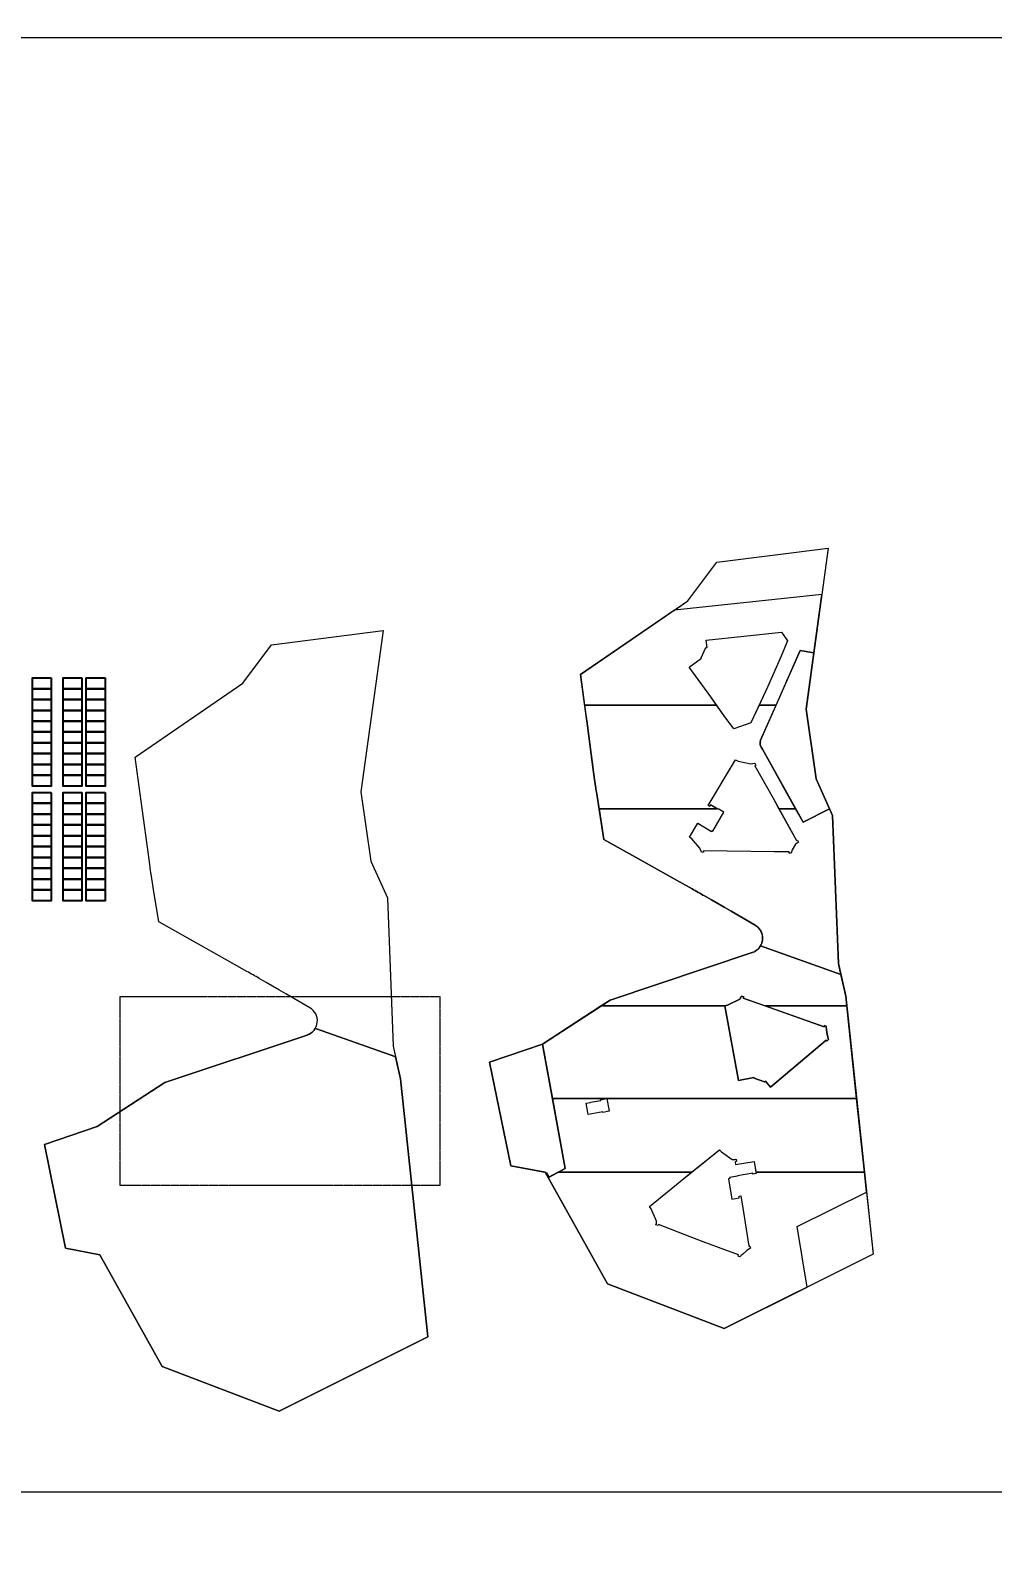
# Model space of a CAD drawing. Header units: metres. Extents: x 256329 to 886268, y -249371 to 355.
# Drawn here: x 285646.3 to 285945, y -997.9 to -526.8 of the extents above; entities that cross this region are included whole.
import ezdxf

# ---------------------------------------------------------------- set-up
doc = ezdxf.new("R2010")
doc.units = ezdxf.units.M
doc.header["$MEASUREMENT"] = 0
doc.linetypes.add('CONTINULUS', pattern=[0])
doc.linetypes.add('DASHED', pattern=[0.75, 0.5, -0.25])
doc.layers.get('0').update_dxf_attribs({"lineweight": 18})
doc.layers.add('A-AREA-BUP LOBBY', color=49, linetype='Continuous', lineweight=0, plot=False)
doc.layers.add('BLK_2_FLR_-2_COVERED_PARKING', color=7, linetype='DASHED', lineweight=9)
doc.layers.add('STACK_PARKING', color=7, linetype='Continuous')

msp = doc.modelspace()

# ---------------------------------------------------------------- linework, layer by layer
at = {"color": 6, "ltscale": 0.05}
msp.add_lwpolyline([(285462.22245, -528.934859), (286489.827232, -528.934859), (286489.827232, -980.695668), (285462.22245, -980.695668)], close=True, dxfattribs=at)
at = {"color": 6, "ltscale": 0.05, "elevation": -101063.996597}
for points in [[(285892.018756, -701.978526), (285846.245882, -706.780232), (285817.092364, -726.820922), (285818.362509, -736.266002), (285859.313781, -736.266002), (285857.505504, -733.743679), (285850.828904, -724.507366), (285854.612395, -721.762823), (285854.499564, -721.60728), (285855.970297, -718.40763), (285856.354314, -718.367687), (285856.117073, -716.099508), (285879.461681, -713.639626), (285881.294831, -716.352727), (285879.364584, -721.140261), (285875.099646, -730.700771), (285872.514857, -736.266002), (285877.797127, -736.266002), (285885.269341, -719.284016), (285889.536843, -720.091821)], [(285861.884352, -829.693158), (285823.52522, -829.693158), (285805.305433, -841.542262), (285808.36562, -858.497393), (285902.769628, -858.497393), (285899.714362, -829.693158), (285874.419372, -829.693158), (285892.669468, -836.210181), (285892.804267, -835.833852), (285893.369331, -836.035594), (285893.426124, -837.286647), (285893.710136, -838.974857), (285894.098253, -840.16252), (285893.567253, -840.613381), (285893.295797, -840.294118), (285876.084018, -854.932467), (285874.459724, -853.068683), (285874.169272, -853.315386), (285870.943131, -852.164078), (285870.91723, -851.922344), (285866.139091, -852.818058)], [(285902.769628, -858.497393), (285825.296102, -858.497393), (285826.009964, -862.433214), (285824.041802, -862.788658), (285824.006326, -862.592231), (285819.469954, -863.412089), (285818.84424, -859.913714), (285820.166248, -859.674729), (285820.158064, -859.629462), (285823.363604, -859.049926), (285823.328062, -858.85351), (285825.296102, -858.497393), (285808.36562, -858.497393), (285812.275829, -880.16212), (285810.109977, -881.358247), (285851.530169, -881.358247), (285860.218206, -874.382224), (285860.8472, -874.994854), (285864.114048, -877.42604), (285864.741536, -877.423773), (285865.049339, -877.392655), (285865.363393, -877.340093), (285865.477989, -878.03048), (285865.090621, -878.093362), (285865.233009, -878.98197), (285871.011054, -878.061551), (285871.526127, -881.358247), (285905.194479, -881.358247)], [(285887.410183, -917.03705), (285884.319165, -898.19202), (285905.846274, -887.503196), (285905.194479, -881.358247), (285871.526127, -881.358247), (285871.591236, -881.774975), (285870.583622, -881.938633), (285870.542446, -881.680327), (285865.786778, -882.437886), (285865.808833, -882.585188), (285863.375562, -882.975116), (285863.429236, -883.310057), (285863.071954, -883.367311), (285864.079881, -889.675315), (285866.381221, -889.308271), (285866.291396, -888.765646), (285866.88716, -888.670642), (285867.697867, -893.756748), (285869.297114, -904.344914), (285869.691892, -904.281787), (285869.802145, -904.969984), (285868.735442, -905.620474), (285867.426309, -906.746481), (285866.978276, -907.179827), (285866.559322, -907.641372), (285865.999108, -907.427093), (285866.141682, -907.053531), (285861.893396, -905.428585), (285855.163992, -902.952111), (285851.100959, -901.387025), (285841.312313, -897.555063), (285841.170345, -897.927039), (285840.515843, -897.676695), (285840.657196, -897.124157), (285840.722041, -896.557469), (285839.002341, -892.711499), (285838.534262, -891.970948), (285847.986491, -884.203628), (285851.530169, -881.358247), (285810.109977, -881.358247), (285807.069331, -883.037492), (285825.466051, -916.008011), (285861.726296, -929.882906)]]:
    msp.add_lwpolyline(points, close=True, dxfattribs=at)
for points in [[(285873.000454, -747.167328), (285877.797127, -736.266002), (285872.514857, -736.266002), (285869.930068, -741.831233), (285864.714402, -743.64917), (285861.71172, -739.610831), (285859.313781, -736.266002), (285818.362509, -736.266002), (285819.238299, -742.778575), (285821.16507, -757.106475), (285821.575133, -760.155821), (285821.838596, -762.11498, 0.007092), (285821.959682, -762.919504, 0.007092), (285822.005076, -763.202636), (285822.435411, -765.886709), (285822.662602, -767.30374), (285822.847072, -768.454308), (285859.40811, -768.454308), (285857.473694, -767.301546), (285857.191042, -767.773358), (285856.67669, -767.466637), (285865.216613, -753.300619), (285866.029295, -753.664288), (285869.940291, -754.512809), (285871.183765, -754.365505), (285871.523597, -754.974049), (285871.174361, -755.169074), (285876.901585, -765.219455), (285878.679606, -768.454308), (285883.866499, -768.454308), (285873.551032, -749.996357, -0.276775)], [(285895.339425, -770.557462), (285894.391635, -768.454308), (285886.187229, -772.6069), (285883.866499, -768.454308), (285878.679606, -768.454308), (285884.137169, -778.383562), (285884.481048, -778.194062), (285884.732147, -778.849543), (285883.783073, -779.511626), (285882.768791, -781.211802), (285882.520834, -782.31305), (285881.819922, -782.302966), (285881.825652, -781.904706), (285877.279307, -781.834945), (285855.234021, -781.517765), (285855.228204, -781.922076), (285854.628266, -781.913445), (285854.156207, -780.760524), (285851.605872, -777.832429), (285850.903075, -777.293305), (285853.471461, -772.988115), (285857.707312, -775.514923), (285857.870669, -775.240865), (285858.134746, -775.398203), (285861.598597, -769.584477), (285859.767104, -768.492798), (285859.690232, -768.622431), (285859.40811, -768.454308), (285822.847072, -768.454308), (285824.377545, -778.000124), (285836.72083, -784.932315), (285847.844439, -791.179518), (285851.71907, -793.355575, -0.005068), (285855.582673, -795.551267), (285857.719126, -796.7814), (285861.636207, -799.036787), (285863.864445, -800.331606), (285871.270384, -804.635807, -0.41297), (285872.982346, -811.043736), (285897.904659, -819.936338), (285897.160506, -816.567488)], [(285897.904659, -819.936338), (285872.982346, -811.043736, -0.183538), (285870.398442, -813.15707), (285826.282888, -827.899729), (285823.52522, -829.693158), (285861.884352, -829.693158), (285862.697671, -829.43838), (285866.527718, -827.640417), (285867.098264, -826.656209), (285867.758359, -826.891879), (285867.624634, -827.266789), (285874.419372, -829.693158), (285899.714362, -829.693158), (285899.395194, -826.684129)], [(285761.200558, -852.31012), (285759.710023, -845.562329), (285734.78771, -836.669727, -0.183538), (285732.203806, -838.783061), (285688.088252, -853.52572), (285667.110797, -867.168253), (285650.681095, -872.749403), (285657.285407, -904.960675), (285667.937718, -906.984238), (285687.271415, -941.634002), (285723.53166, -955.508897), (285769.697693, -932.418848)]]:
    msp.add_lwpolyline(points, format="xyb", close=True, dxfattribs=at)
at = {"layer": 'A-AREA-BUP LOBBY', "color": 30}
for points, elevation in [([(285897.160506, -816.567488), (285899.395194, -826.684129), (285907.892329, -906.792856), (285861.726296, -929.882906), (285825.466051, -916.008011), (285806.132354, -881.358247), (285795.480043, -879.334684), (285788.875731, -847.123411), (285805.305433, -841.542262), (285826.282888, -827.899729), (285870.398442, -813.15707, 0.645421), (285871.270484, -804.635865), (285863.864445, -800.331606), (285861.636207, -799.036787), (285857.719126, -796.7814), (285855.582673, -795.551267, 0.005068), (285851.71907, -793.355575), (285847.844439, -791.179518), (285836.72083, -784.932315), (285824.377545, -778.000124), (285822.662602, -767.30374), (285822.435411, -765.886709), (285822.005076, -763.202636, -0.007092), (285821.959682, -762.919504, -0.007092), (285821.838596, -762.11498), (285821.575133, -760.155821), (285821.16507, -757.106475), (285819.238299, -742.778575), (285817.092364, -726.820922), (285850.451554, -703.889172), (285859.424754, -691.943735), (285893.999347, -687.523933), (285887.1404, -737.581348), (285890.201568, -759.156516), (285895.339425, -770.557462)], -100962.831435), ([(285758.96587, -842.193479), (285761.200558, -852.31012), (285769.697693, -932.418848), (285723.53166, -955.508897), (285687.271415, -941.634002), (285667.937718, -906.984238), (285657.285407, -904.960675), (285650.681095, -872.749403), (285667.110797, -867.168253), (285688.088252, -853.52572), (285732.203806, -838.783061, 0.645421), (285733.075848, -830.261857), (285725.669809, -825.957597), (285723.441571, -824.662779), (285719.524489, -822.407391), (285717.388037, -821.177259, 0.005068), (285713.524434, -818.981566), (285709.649803, -816.805509), (285698.526193, -810.558307), (285686.182908, -803.626115), (285684.467966, -792.929731), (285684.240775, -791.5127), (285683.81044, -788.828627, -0.007092), (285683.765045, -788.545496, -0.007092), (285683.64396, -787.740972), (285683.380497, -785.781812), (285682.970434, -782.732466), (285681.043662, -768.404567), (285678.897728, -752.446913), (285712.256917, -729.515163), (285721.230118, -717.569726), (285755.804711, -713.149924), (285748.945764, -763.207339), (285752.006931, -784.782507), (285757.144789, -796.183453)], -101064.14453), ([(285886.187229, -772.6069), (285894.391634, -768.454308), (285890.201567, -759.156515), (285887.142482, -737.59603), (285889.536842, -720.091821), (285885.269341, -719.284016), (285873.000454, -747.167328, 0.276775), (285873.551032, -749.996357)], -101064.045803)]:
    msp.add_lwpolyline(points, format="xyb", close=True, dxfattribs=dict(at, elevation=elevation))
for points, elevation in [([(285859.410703, -691.94449), (285893.999347, -687.523933), (285892.002863, -701.980193), (285846.23009, -706.781889), (285850.383866, -703.926464), (285859.424754, -691.943735)], -100962.831435), ([(285856.117073, -716.099508), (285879.461681, -713.639626), (285881.294831, -716.352727), (285879.364584, -721.140261), (285879.364584, -721.140261), (285875.099646, -730.700771), (285875.099646, -730.700771), (285869.930068, -741.831233), (285864.714402, -743.64917), (285861.71172, -739.610831), (285857.505504, -733.743679), (285850.828904, -724.507366), (285854.612395, -721.762823), (285854.499564, -721.60728), (285855.970297, -718.40763), (285856.354314, -718.367687), (285856.117073, -716.099508)], -100962.732215), ([(285865.216613, -753.300619), (285866.029295, -753.664288), (285869.940291, -754.512809), (285871.183765, -754.365505), (285871.523597, -754.974049), (285871.174361, -755.169074), (285876.901585, -765.219455), (285884.137169, -778.383562), (285884.481048, -778.194062), (285884.732147, -778.849543), (285883.783073, -779.511626), (285882.768791, -781.211802), (285882.520834, -782.31305), (285881.819922, -782.302966), (285881.825652, -781.904706), (285877.279307, -781.834945), (285855.234021, -781.517765), (285855.228204, -781.922076), (285854.628266, -781.913445), (285854.156207, -780.760524), (285851.605872, -777.832429), (285850.903075, -777.293305), (285853.471461, -772.988115), (285857.707312, -775.514923), (285857.870669, -775.240865), (285858.134746, -775.398203), (285861.598597, -769.584477), (285859.767104, -768.492798), (285859.690232, -768.622431), (285857.473694, -767.301546), (285857.191042, -767.773358), (285856.67669, -767.466637), (285865.216613, -753.300619)], -100962.604826), ([(285872.997426, -811.049116), (285897.91944, -819.941612)], -101165.320291), ([(285866.527718, -827.640417), (285862.697671, -829.43838), (285861.884352, -829.693158), (285866.139091, -852.818058), (285870.91723, -851.922344), (285870.943131, -852.164078), (285874.169272, -853.315386), (285874.459724, -853.068683), (285876.084018, -854.932467), (285893.295797, -840.294118), (285893.567253, -840.613381), (285894.098253, -840.16252), (285893.710136, -838.974857), (285893.426124, -837.286647), (285893.369331, -836.035594), (285892.804267, -835.833852), (285892.669468, -836.210181), (285867.624634, -827.266789), (285867.758359, -826.891879), (285867.098264, -826.656209), (285866.527718, -827.640417)], -100962.730712), ([(285734.80279, -836.675108), (285759.724804, -845.567603)], -101266.633386), ([(285805.305433, -841.542262), (285788.859788, -847.125449), (285795.4641, -879.336722), (285806.496243, -881.425329), (285807.318888, -882.89967), (285812.275829, -880.16212), (285805.305433, -841.542262)], -100962.891555), ([(285818.84424, -859.913714), (285820.166248, -859.674729), (285820.158064, -859.629462), (285823.363604, -859.049926), (285823.328062, -858.85351), (285825.296102, -858.497393), (285826.009964, -862.433214), (285824.041802, -862.788658), (285824.006326, -862.592231), (285819.469954, -863.412089)], -100861.677188), ([(285860.218206, -874.382224), (285860.8472, -874.994854), (285864.114048, -877.42604), (285864.741536, -877.423773), (285865.049339, -877.392655), (285865.363393, -877.340093), (285865.477989, -878.03048), (285865.090621, -878.093362), (285865.233009, -878.98197), (285871.011054, -878.061551), (285871.591236, -881.774975), (285870.583622, -881.938633), (285870.542446, -881.680327), (285865.786778, -882.437886), (285865.808833, -882.585188), (285863.375562, -882.975116), (285863.429236, -883.310057), (285863.071954, -883.367311), (285864.079881, -889.675315), (285866.381221, -889.308271), (285866.291396, -888.765646), (285866.88716, -888.670642), (285867.697867, -893.756748), (285869.297114, -904.344914), (285869.691892, -904.281787), (285869.802145, -904.969984), (285868.735442, -905.620474), (285867.426309, -906.746481), (285866.978276, -907.179827), (285866.559322, -907.641372), (285865.999108, -907.427093), (285866.141682, -907.053531), (285861.893396, -905.428585), (285855.163992, -902.952111), (285851.100959, -901.387025), (285841.312313, -897.555063), (285841.170345, -897.927039), (285840.515843, -897.676695), (285840.657196, -897.124157), (285840.722041, -896.557469), (285839.002341, -892.711499), (285838.534262, -891.970948), (285847.986491, -884.203628), (285860.218206, -874.382224)], -100962.683502), ([(285887.410183, -917.03705), (285884.319165, -898.19202), (285905.846274, -887.503196), (285907.892329, -906.792856)], -100861.617067)]:
    msp.add_lwpolyline(points, close=True, dxfattribs=dict(at, elevation=elevation))
at = {"layer": 'BLK_2_FLR_-2_COVERED_PARKING', "color": 7, "ltscale": 0.05}
msp.add_lwpolyline([(285674.16945, -826.75667), (285773.377445, -826.756737), (285773.377445, -885.464041), (285674.16945, -885.463973)], close=True, dxfattribs=at)
at = {"layer": 'STACK_PARKING', "color": 7, "linetype": 'CONTINULUS', "ltscale": 0.05}
for points in [[(285652.80597, -727.8398), (285652.80597, -731.1998), (285647.0041, -731.1998), (285647.0041, -727.8398)], [(285662.359388, -727.8398), (285662.359388, -731.1998), (285656.557518, -731.1998), (285656.557518, -727.8398)], [(285669.500709, -727.8398), (285669.500709, -731.1998), (285663.69884, -731.1998), (285663.69884, -727.8398)], [(285652.80597, -731.1998), (285652.80597, -734.5598), (285647.0041, -734.5598), (285647.0041, -731.1998)], [(285652.80597, -734.5598), (285652.80597, -737.9198), (285647.0041, -737.9198), (285647.0041, -734.5598)], [(285662.359388, -731.1998), (285662.359388, -734.5598), (285656.557518, -734.5598), (285656.557518, -731.1998)], [(285662.359388, -734.5598), (285662.359388, -737.9198), (285656.557518, -737.9198), (285656.557518, -734.5598)], [(285669.500709, -731.1998), (285669.500709, -734.5598), (285663.69884, -734.5598), (285663.69884, -731.1998)], [(285669.500709, -734.5598), (285669.500709, -737.9198), (285663.69884, -737.9198), (285663.69884, -734.5598)], [(285652.80597, -737.9198), (285652.80597, -741.2798), (285647.0041, -741.2798), (285647.0041, -737.9198)], [(285662.359388, -737.9198), (285662.359388, -741.2798), (285656.557518, -741.2798), (285656.557518, -737.9198)], [(285669.500709, -737.9198), (285669.500709, -741.2798), (285663.69884, -741.2798), (285663.69884, -737.9198)], [(285652.80597, -741.2798), (285652.80597, -744.6398), (285647.0041, -744.6398), (285647.0041, -741.2798)], [(285662.359388, -741.2798), (285662.359388, -744.6398), (285656.557518, -744.6398), (285656.557518, -741.2798)], [(285669.500709, -741.2798), (285669.500709, -744.6398), (285663.69884, -744.6398), (285663.69884, -741.2798)], [(285652.80597, -744.6398), (285652.80597, -747.9998), (285647.0041, -747.9998), (285647.0041, -744.6398)], [(285652.80597, -747.9998), (285652.80597, -751.36092), (285647.0041, -751.36092), (285647.0041, -747.9998)], [(285662.359388, -744.6398), (285662.359388, -747.9998), (285656.557518, -747.9998), (285656.557518, -744.6398)], [(285662.359388, -747.9998), (285662.359388, -751.36092), (285656.557518, -751.36092), (285656.557518, -747.9998)], [(285669.500709, -744.6398), (285669.500709, -747.9998), (285663.69884, -747.9998), (285663.69884, -744.6398)], [(285669.500709, -747.9998), (285669.500709, -751.36092), (285663.69884, -751.36092), (285663.69884, -747.9998)], [(285652.80597, -751.36092), (285652.80597, -754.72092), (285647.0041, -754.72092), (285647.0041, -751.36092)], [(285662.359388, -751.36092), (285662.359388, -754.72092), (285656.557518, -754.72092), (285656.557518, -751.36092)], [(285669.500709, -751.36092), (285669.500709, -754.72092), (285663.69884, -754.72092), (285663.69884, -751.36092)], [(285652.80597, -754.72092), (285652.80597, -758.08092), (285647.0041, -758.08092), (285647.0041, -754.72092)], [(285652.80597, -758.08092), (285652.80597, -761.44204), (285647.0041, -761.44204), (285647.0041, -758.08092)], [(285662.359388, -754.72092), (285662.359388, -758.08092), (285656.557518, -758.08092), (285656.557518, -754.72092)], [(285662.359388, -758.08092), (285662.359388, -761.44204), (285656.557518, -761.44204), (285656.557518, -758.08092)], [(285669.500709, -754.72092), (285669.500709, -758.08092), (285663.69884, -758.08092), (285663.69884, -754.72092)], [(285669.500709, -758.08092), (285669.500709, -761.44204), (285663.69884, -761.44204), (285663.69884, -758.08092)], [(285652.80597, -763.425575), (285652.80597, -766.785575), (285647.0041, -766.785575), (285647.0041, -763.425575)], [(285652.80597, -766.785575), (285652.80597, -770.145575), (285647.0041, -770.145575), (285647.0041, -766.785575)], [(285662.359388, -763.425575), (285662.359388, -766.785575), (285656.557518, -766.785575), (285656.557518, -763.425575)], [(285662.359388, -766.785575), (285662.359388, -770.145575), (285656.557518, -770.145575), (285656.557518, -766.785575)], [(285669.500709, -763.425575), (285669.500709, -766.785575), (285663.69884, -766.785575), (285663.69884, -763.425575)], [(285669.500709, -766.785575), (285669.500709, -770.145575), (285663.69884, -770.145575), (285663.69884, -766.785575)], [(285652.80597, -770.145575), (285652.80597, -773.505575), (285647.0041, -773.505575), (285647.0041, -770.145575)], [(285662.359388, -770.145575), (285662.359388, -773.505575), (285656.557518, -773.505575), (285656.557518, -770.145575)], [(285669.500709, -770.145575), (285669.500709, -773.505575), (285663.69884, -773.505575), (285663.69884, -770.145575)], [(285652.80597, -773.505575), (285652.80597, -776.865575), (285647.0041, -776.865575), (285647.0041, -773.505575)], [(285652.80597, -776.865575), (285652.80597, -780.225575), (285647.0041, -780.225575), (285647.0041, -776.865575)], [(285662.359388, -773.505575), (285662.359388, -776.865575), (285656.557518, -776.865575), (285656.557518, -773.505575)], [(285662.359388, -776.865575), (285662.359388, -780.225575), (285656.557518, -780.225575), (285656.557518, -776.865575)], [(285669.500709, -773.505575), (285669.500709, -776.865575), (285663.69884, -776.865575), (285663.69884, -773.505575)], [(285669.500709, -776.865575), (285669.500709, -780.225575), (285663.69884, -780.225575), (285663.69884, -776.865575)], [(285652.80597, -780.225575), (285652.80597, -783.585575), (285647.0041, -783.585575), (285647.0041, -780.225575)], [(285662.359388, -780.225575), (285662.359388, -783.585575), (285656.557518, -783.585575), (285656.557518, -780.225575)], [(285669.500709, -780.225575), (285669.500709, -783.585575), (285663.69884, -783.585575), (285663.69884, -780.225575)], [(285652.80597, -783.585575), (285652.80597, -786.946695), (285647.0041, -786.946695), (285647.0041, -783.585575)], [(285662.359388, -783.585575), (285662.359388, -786.946695), (285656.557518, -786.946695), (285656.557518, -783.585575)], [(285669.500709, -783.585575), (285669.500709, -786.946695), (285663.69884, -786.946695), (285663.69884, -783.585575)], [(285652.80597, -786.946695), (285652.80597, -790.306695), (285647.0041, -790.306695), (285647.0041, -786.946695)], [(285652.80597, -790.306695), (285652.80597, -793.666695), (285647.0041, -793.666695), (285647.0041, -790.306695)], [(285662.359388, -786.946695), (285662.359388, -790.306695), (285656.557518, -790.306695), (285656.557518, -786.946695)], [(285662.359388, -790.306695), (285662.359388, -793.666695), (285656.557518, -793.666695), (285656.557518, -790.306695)], [(285669.500709, -786.946695), (285669.500709, -790.306695), (285663.69884, -790.306695), (285663.69884, -786.946695)], [(285669.500709, -790.306695), (285669.500709, -793.666695), (285663.69884, -793.666695), (285663.69884, -790.306695)], [(285652.80597, -793.666695), (285652.80597, -797.027815), (285647.0041, -797.027815), (285647.0041, -793.666695)], [(285662.359388, -793.666695), (285662.359388, -797.027815), (285656.557518, -797.027815), (285656.557518, -793.666695)], [(285669.500709, -793.666695), (285669.500709, -797.027815), (285663.69884, -797.027815), (285663.69884, -793.666695)]]:
    msp.add_lwpolyline(points, close=True, dxfattribs=at)

doc.saveas('drawing.dxf')
